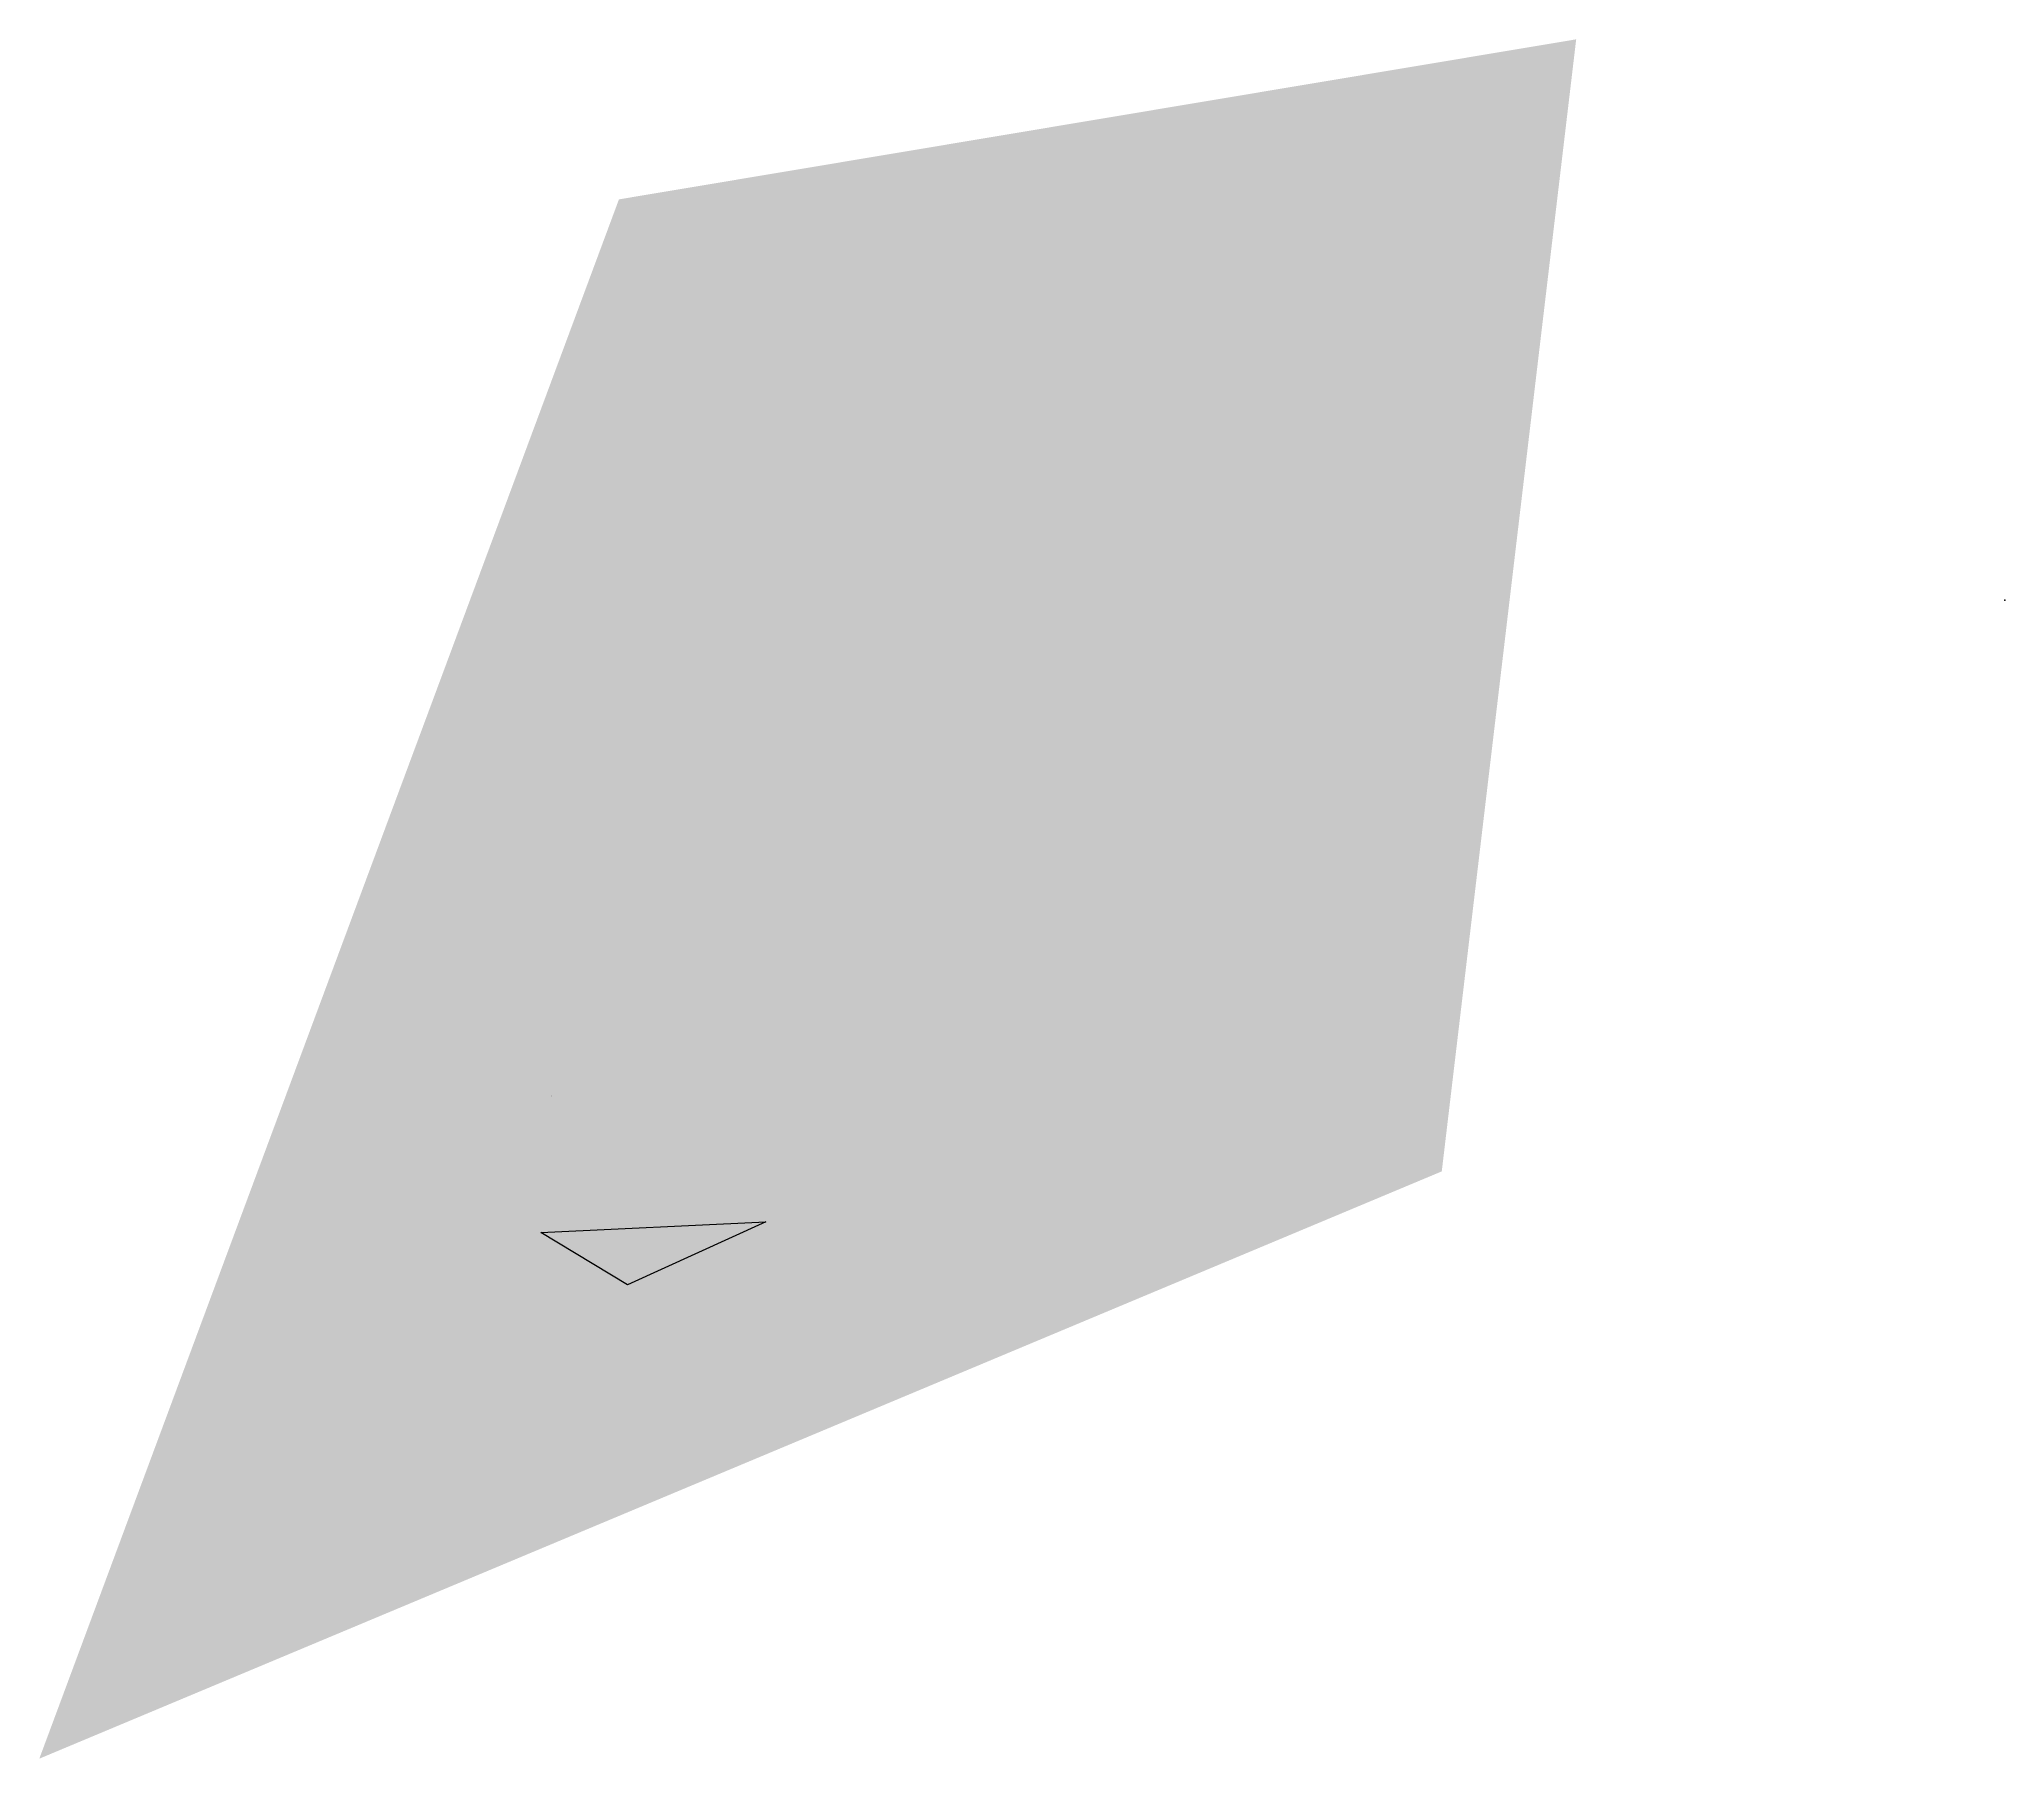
# Model space of a CAD drawing. Header units: millimetres. Extents: x -2273 to 4656, y -1122 to 4938.
import ezdxf

# ---------------------------------------------------------------- set-up
doc = ezdxf.new("R2010")
doc.units = ezdxf.units.MM

# ---------------------------------------------------------------- blocks, each defined once
blk = doc.blocks.new('B1', base_point=(1.2, 0.4, 1.7))
blk.add_3dface([(-479.8, 40.7, 819.8), (-442.2, -752.4, -165.5), (-664.9, -263.8, -934.8)])
blk.add_text('T', height=2.5).set_placement((0, 0))

msp = doc.modelspace()

# ---------------------------------------------------------------- linework, layer by layer
msp.add_point((4656, 2961, 939))
msp.add_solid([(2671.5, 948), (3145.4, 4938), (-2272.6, -1121.9), (-229.2, 4373.9)])

# ---------------------------------------------------------------- block references
at = {"rotation": 90}
msp.add_blockref('B1', (-463.7, 1214.2, -4232.6), dxfattribs=at)

doc.saveas('drawing.dxf')
